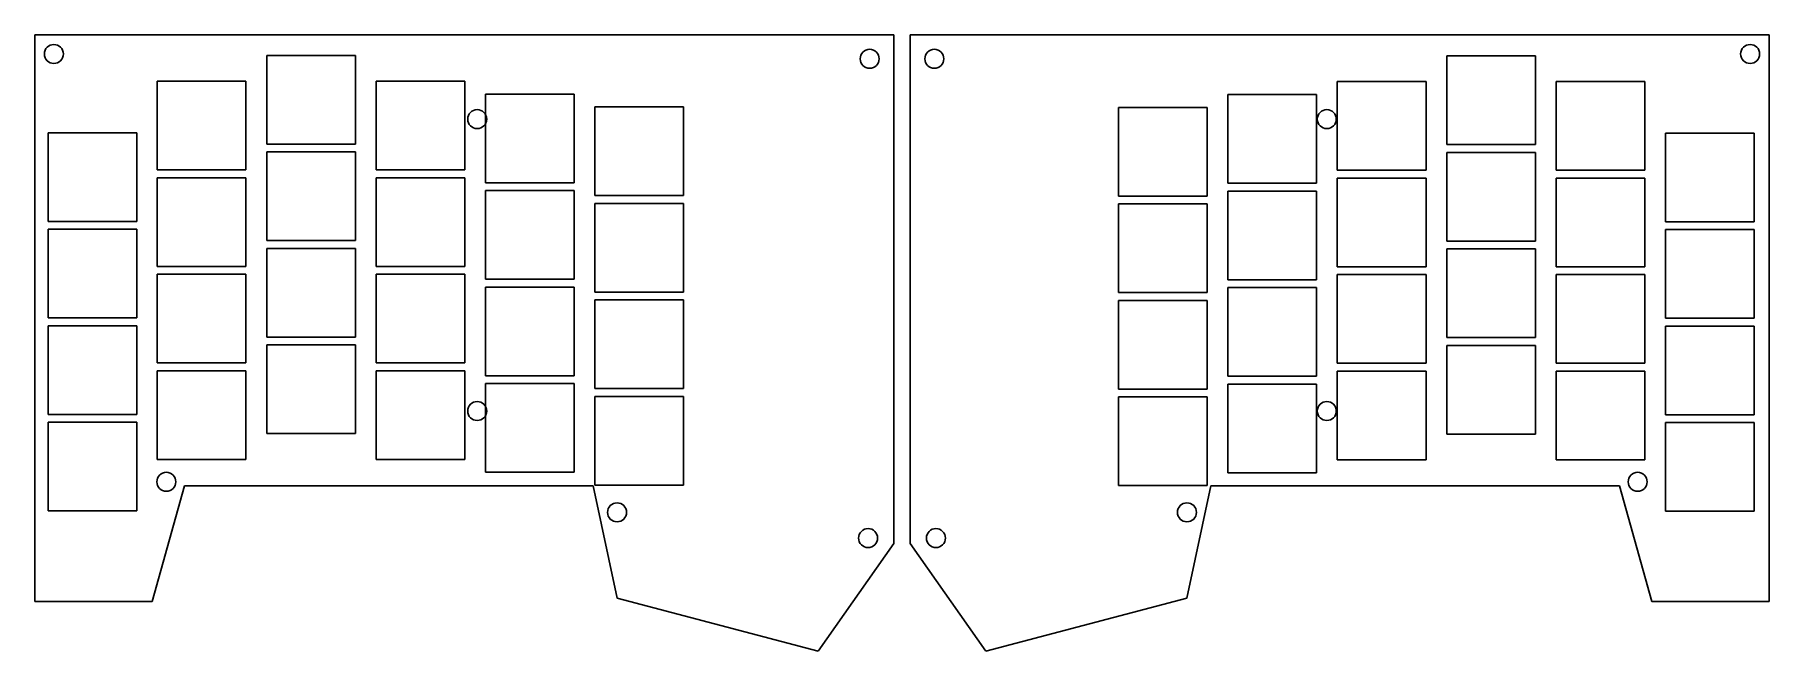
# Model space of a CAD drawing. Extents: x 8.6 to 19.3, y -17.8 to -14.
import ezdxf

# ---------------------------------------------------------------- set-up
doc = ezdxf.new("R2010")
doc.units = 0
doc.header["$MEASUREMENT"] = 0
doc.layers.add('BLACK', color=7, linetype='CONTINUOUS')

msp = doc.modelspace()

# ---------------------------------------------------------------- linework, layer by layer
at = {"layer": 'BLACK', "linetype": 'CONTINUOUS'}
for p, q in [((8.55912, -17.5241), (8.55912, -14)), ((8.55912, -14), (13.8982, -14)), ((13.8982, -14), (13.8991, -14)), ((13.8991, -14), (13.8991, -17.1641)), ((13.9991, -17.1641), (13.9991, -14)), ((13.9991, -14), (14, -14)), ((14, -14), (19.3391, -14)), ((19.3391, -14), (19.3391, -17.5241)), ((10.0009, -14.1294), (10.5521, -14.1294)), ((10.0009, -14.6806), (10.0009, -14.1294)), ((10.5521, -14.1294), (10.5521, -14.6806)), ((17.3344, -14.1321), (17.8856, -14.1321)), ((17.3344, -14.6833), (17.3344, -14.1321)), ((17.8856, -14.1321), (17.8856, -14.6833)), ((9.32089, -14.2894), (9.87207, -14.2894)), ((9.32089, -14.8406), (9.32089, -14.2894)), ((9.87207, -14.2894), (9.87207, -14.8406)), ((10.6809, -14.2894), (11.2321, -14.2894)), ((10.6809, -14.8406), (10.6809, -14.2894)), ((11.2321, -14.2894), (11.2321, -14.8406)), ((16.6544, -14.2921), (17.2056, -14.2921)), ((16.6544, -14.8433), (16.6544, -14.2921)), ((17.2056, -14.2921), (17.2056, -14.8433)), ((18.0144, -14.2921), (18.5656, -14.2921)), ((18.0144, -14.8433), (18.0144, -14.2921)), ((18.5656, -14.2921), (18.5656, -14.8433)), ((11.3609, -14.3694), (11.9121, -14.3694)), ((11.3609, -14.9206), (11.3609, -14.3694)), ((11.9121, -14.3694), (11.9121, -14.9206)), ((15.9744, -14.3721), (16.5256, -14.3721)), ((15.9744, -14.9233), (15.9744, -14.3721)), ((16.5256, -14.3721), (16.5256, -14.9233)), ((12.0409, -14.4494), (12.5921, -14.4494)), ((12.0409, -15.0006), (12.0409, -14.4494)), ((12.5921, -14.4494), (12.5921, -15.0006)), ((15.2944, -14.4521), (15.8456, -14.4521)), ((15.2944, -15.0033), (15.2944, -14.4521)), ((15.8456, -14.4521), (15.8456, -15.0033)), ((8.64326, -14.6094), (9.19444, -14.6094)), ((8.64326, -15.1606), (8.64326, -14.6094)), ((9.19444, -14.6094), (9.19444, -15.1606)), ((18.6944, -14.6121), (19.2456, -14.6121)), ((18.6944, -15.1633), (18.6944, -14.6121)), ((19.2456, -14.6121), (19.2456, -15.1633)), ((10.5521, -14.6806), (10.0009, -14.6806)), ((10.0009, -14.7294), (10.5521, -14.7294)), ((10.0009, -15.2806), (10.0009, -14.7294)), ((10.5521, -14.7294), (10.5521, -15.2806)), ((17.8856, -14.6833), (17.3344, -14.6833)), ((17.3344, -14.7321), (17.8856, -14.7321)), ((17.3344, -15.2833), (17.3344, -14.7321)), ((17.8856, -14.7321), (17.8856, -15.2833)), ((9.87207, -14.8406), (9.32089, -14.8406)), ((11.2321, -14.8406), (10.6809, -14.8406)), ((17.2056, -14.8433), (16.6544, -14.8433)), ((18.5656, -14.8433), (18.0144, -14.8433)), ((9.32089, -14.8894), (9.87207, -14.8894)), ((9.32089, -15.4406), (9.32089, -14.8894)), ((9.87207, -14.8894), (9.87207, -15.4406)), ((10.6809, -14.8894), (11.2321, -14.8894)), ((10.6809, -15.4406), (10.6809, -14.8894)), ((11.2321, -14.8894), (11.2321, -15.4406)), ((11.9121, -14.9206), (11.3609, -14.9206)), ((11.3609, -14.9694), (11.9121, -14.9694)), ((11.3609, -15.5206), (11.3609, -14.9694)), ((11.9121, -14.9694), (11.9121, -15.5206)), ((16.5256, -14.9233), (15.9744, -14.9233)), ((15.9744, -14.9721), (16.5256, -14.9721)), ((15.9744, -15.5233), (15.9744, -14.9721)), ((16.5256, -14.9721), (16.5256, -15.5233)), ((16.6544, -14.8921), (17.2056, -14.8921)), ((16.6544, -15.4433), (16.6544, -14.8921)), ((17.2056, -14.8921), (17.2056, -15.4433)), ((18.0144, -14.8921), (18.5656, -14.8921)), ((18.0144, -15.4433), (18.0144, -14.8921)), ((18.5656, -14.8921), (18.5656, -15.4433)), ((12.5921, -15.0006), (12.0409, -15.0006)), ((12.0409, -15.0494), (12.5921, -15.0494)), ((12.0409, -15.6006), (12.0409, -15.0494)), ((12.5921, -15.0494), (12.5921, -15.6006)), ((15.8456, -15.0033), (15.2944, -15.0033)), ((15.2944, -15.0521), (15.8456, -15.0521)), ((15.2944, -15.6033), (15.2944, -15.0521)), ((15.8456, -15.0521), (15.8456, -15.6033)), ((9.19444, -15.1606), (8.64326, -15.1606)), ((19.2456, -15.1633), (18.6944, -15.1633)), ((8.64326, -15.2094), (9.19444, -15.2094)), ((8.64326, -15.7606), (8.64326, -15.2094)), ((9.19444, -15.2094), (9.19444, -15.7606)), ((10.5521, -15.2806), (10.0009, -15.2806)), ((17.8856, -15.2833), (17.3344, -15.2833)), ((18.6944, -15.2121), (19.2456, -15.2121)), ((18.6944, -15.7633), (18.6944, -15.2121)), ((19.2456, -15.2121), (19.2456, -15.7633)), ((10.0009, -15.3294), (10.5521, -15.3294)), ((10.0009, -15.8806), (10.0009, -15.3294)), ((10.5521, -15.3294), (10.5521, -15.8806)), ((17.3344, -15.3321), (17.8856, -15.3321)), ((17.3344, -15.8833), (17.3344, -15.3321)), ((17.8856, -15.3321), (17.8856, -15.8833)), ((9.87207, -15.4406), (9.32089, -15.4406)), ((9.32089, -15.4894), (9.87207, -15.4894)), ((9.32089, -16.0406), (9.32089, -15.4894)), ((9.87207, -15.4894), (9.87207, -16.0406)), ((11.2321, -15.4406), (10.6809, -15.4406)), ((10.6809, -15.4894), (11.2321, -15.4894)), ((10.6809, -16.0406), (10.6809, -15.4894)), ((11.2321, -15.4894), (11.2321, -16.0406)), ((11.9121, -15.5206), (11.3609, -15.5206)), ((17.2056, -15.4433), (16.6544, -15.4433)), ((16.6544, -15.4921), (17.2056, -15.4921)), ((16.6544, -16.0433), (16.6544, -15.4921)), ((17.2056, -15.4921), (17.2056, -16.0433)), ((18.5656, -15.4433), (18.0144, -15.4433)), ((18.0144, -15.4921), (18.5656, -15.4921)), ((18.0144, -16.0433), (18.0144, -15.4921)), ((18.5656, -15.4921), (18.5656, -16.0433)), ((11.3609, -15.5694), (11.9121, -15.5694)), ((11.3609, -16.1206), (11.3609, -15.5694)), ((11.9121, -15.5694), (11.9121, -16.1206)), ((12.5921, -15.6006), (12.0409, -15.6006)), ((15.8456, -15.6033), (15.2944, -15.6033)), ((16.5256, -15.5233), (15.9744, -15.5233)), ((15.9744, -15.5721), (16.5256, -15.5721)), ((15.9744, -16.1233), (15.9744, -15.5721)), ((16.5256, -15.5721), (16.5256, -16.1233)), ((12.0409, -15.6494), (12.5921, -15.6494)), ((12.0409, -16.2006), (12.0409, -15.6494)), ((12.5921, -15.6494), (12.5921, -16.2006)), ((15.2944, -15.6521), (15.8456, -15.6521)), ((15.2944, -16.2033), (15.2944, -15.6521)), ((15.8456, -15.6521), (15.8456, -16.2033)), ((9.19444, -15.7606), (8.64326, -15.7606)), ((8.64326, -15.8094), (9.19444, -15.8094)), ((8.64326, -16.3606), (8.64326, -15.8094)), ((9.19444, -15.8094), (9.19444, -16.3606)), ((19.2456, -15.7633), (18.6944, -15.7633)), ((18.6944, -15.8121), (19.2456, -15.8121)), ((18.6944, -16.3633), (18.6944, -15.8121)), ((19.2456, -15.8121), (19.2456, -16.3633)), ((10.5521, -15.8806), (10.0009, -15.8806)), ((10.0009, -15.9294), (10.5521, -15.9294)), ((10.0009, -16.4806), (10.0009, -15.9294)), ((10.5521, -15.9294), (10.5521, -16.4806)), ((17.8856, -15.8833), (17.3344, -15.8833)), ((17.3344, -15.9321), (17.8856, -15.9321)), ((17.3344, -16.4833), (17.3344, -15.9321)), ((17.8856, -15.9321), (17.8856, -16.4833)), ((9.87207, -16.0406), (9.32089, -16.0406)), ((11.2321, -16.0406), (10.6809, -16.0406)), ((17.2056, -16.0433), (16.6544, -16.0433)), ((18.5656, -16.0433), (18.0144, -16.0433)), ((9.32089, -16.0894), (9.87207, -16.0894)), ((9.32089, -16.6406), (9.32089, -16.0894)), ((9.87207, -16.0894), (9.87207, -16.6406)), ((10.6809, -16.0894), (11.2321, -16.0894)), ((10.6809, -16.6406), (10.6809, -16.0894)), ((11.2321, -16.0894), (11.2321, -16.6406)), ((11.9121, -16.1206), (11.3609, -16.1206)), ((11.3609, -16.1694), (11.9121, -16.1694)), ((11.3609, -16.7206), (11.3609, -16.1694)), ((11.9121, -16.1694), (11.9121, -16.7206)), ((16.5256, -16.1233), (15.9744, -16.1233)), ((16.6544, -16.0921), (17.2056, -16.0921)), ((16.6544, -16.6433), (16.6544, -16.0921)), ((17.2056, -16.0921), (17.2056, -16.6433)), ((18.0144, -16.0921), (18.5656, -16.0921)), ((18.0144, -16.6433), (18.0144, -16.0921)), ((18.5656, -16.0921), (18.5656, -16.6433)), ((12.5921, -16.2006), (12.0409, -16.2006)), ((12.0409, -16.2494), (12.5921, -16.2494)), ((12.0409, -16.8006), (12.0409, -16.2494)), ((12.5921, -16.2494), (12.5921, -16.8006)), ((15.8456, -16.2033), (15.2944, -16.2033)), ((15.2944, -16.2521), (15.8456, -16.2521)), ((15.2944, -16.8033), (15.2944, -16.2521)), ((15.8456, -16.2521), (15.8456, -16.8033)), ((15.9744, -16.1721), (16.5256, -16.1721)), ((15.9744, -16.7233), (15.9744, -16.1721)), ((16.5256, -16.1721), (16.5256, -16.7233)), ((9.19444, -16.3606), (8.64326, -16.3606)), ((19.2456, -16.3633), (18.6944, -16.3633)), ((8.64326, -16.4094), (9.19444, -16.4094)), ((8.64326, -16.9606), (8.64326, -16.4094)), ((9.19444, -16.4094), (9.19444, -16.9606)), ((10.5521, -16.4806), (10.0009, -16.4806)), ((17.8856, -16.4833), (17.3344, -16.4833)), ((18.6944, -16.4121), (19.2456, -16.4121)), ((18.6944, -16.9633), (18.6944, -16.4121)), ((19.2456, -16.4121), (19.2456, -16.9633)), ((9.87207, -16.6406), (9.32089, -16.6406)), ((11.2321, -16.6406), (10.6809, -16.6406)), ((17.2056, -16.6433), (16.6544, -16.6433)), ((18.5656, -16.6433), (18.0144, -16.6433)), ((9.48912, -16.8041), (9.28912, -17.5241)), ((12.0291, -16.8041), (9.48912, -16.8041)), ((11.9121, -16.7206), (11.3609, -16.7206)), ((12.1791, -17.5041), (12.0291, -16.8041)), ((12.5921, -16.8006), (12.0409, -16.8006)), ((15.8456, -16.8033), (15.2944, -16.8033)), ((15.8691, -16.8041), (15.7191, -17.5041)), ((18.4091, -16.8041), (15.8691, -16.8041)), ((16.5256, -16.7233), (15.9744, -16.7233)), ((18.6091, -17.5241), (18.4091, -16.8041)), ((9.19444, -16.9606), (8.64326, -16.9606)), ((19.2456, -16.9633), (18.6944, -16.9633)), ((13.8991, -17.1641), (13.4291, -17.8341)), ((14.4691, -17.8341), (13.9991, -17.1641)), ((9.28912, -17.5241), (8.55912, -17.5241)), ((13.4291, -17.8341), (12.1791, -17.5041)), ((15.7191, -17.5041), (14.4691, -17.8341)), ((19.3391, -17.5241), (18.6091, -17.5241))]:
    msp.add_line(p, q, dxfattribs=at)
at = {"layer": 'BLACK'}
for centre in [(8.67824, -14.12), (13.7482, -14.15), (14.15, -14.15), (19.22, -14.12), (11.3091, -14.525), (16.5891, -14.525), (11.3091, -16.34), (16.5891, -16.34), (9.3773, -16.78), (18.5209, -16.78), (12.1782, -16.97), (15.72, -16.97), (13.7382, -17.13), (14.16, -17.13)]:
    msp.add_circle(centre, 0.05906, dxfattribs=at)

doc.saveas('drawing.dxf')
